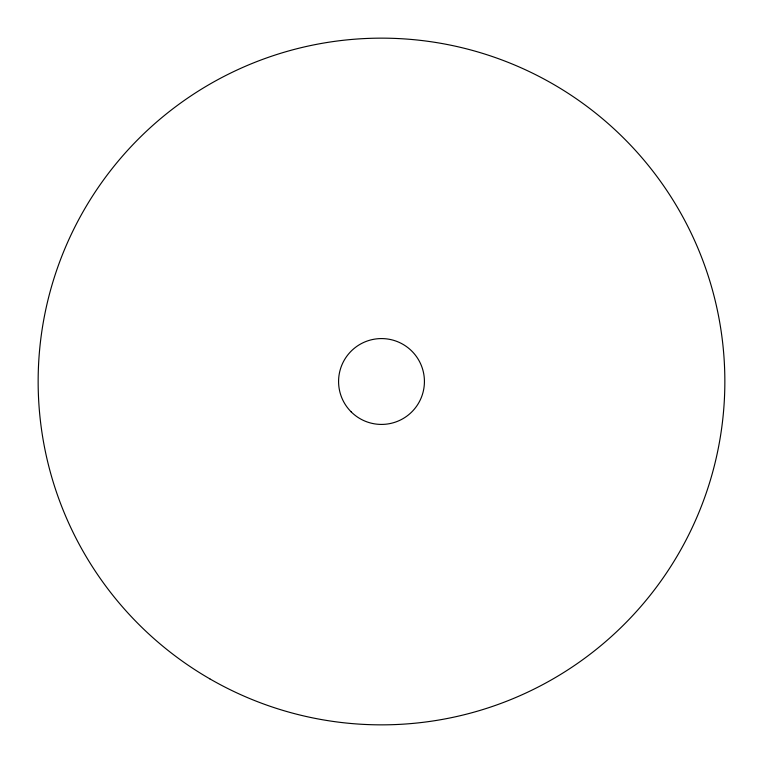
<?xml version="1.0" encoding="UTF-8"?>
<svg xmlns="http://www.w3.org/2000/svg" width="763" height="763" viewBox="0 0 763 763"><rect width="100%" height="100%" fill="white"/><g stroke="black" fill="none" stroke-linecap="round" stroke-linejoin="round"><path stroke-width="1.14" d="M209.825 678.851A343.35 343.35 0 0 0 724.85 381.5A343.35 343.35 0 0 0 209.825 84.149A343.35 343.35 0 0 0 209.825 678.851M351.152 411.848A42.919 42.919 0 0 0 422.96 392.611A42.919 42.919 0 0 0 370.389 340.04A42.919 42.919 0 0 0 351.152 411.848"/></g></svg>
